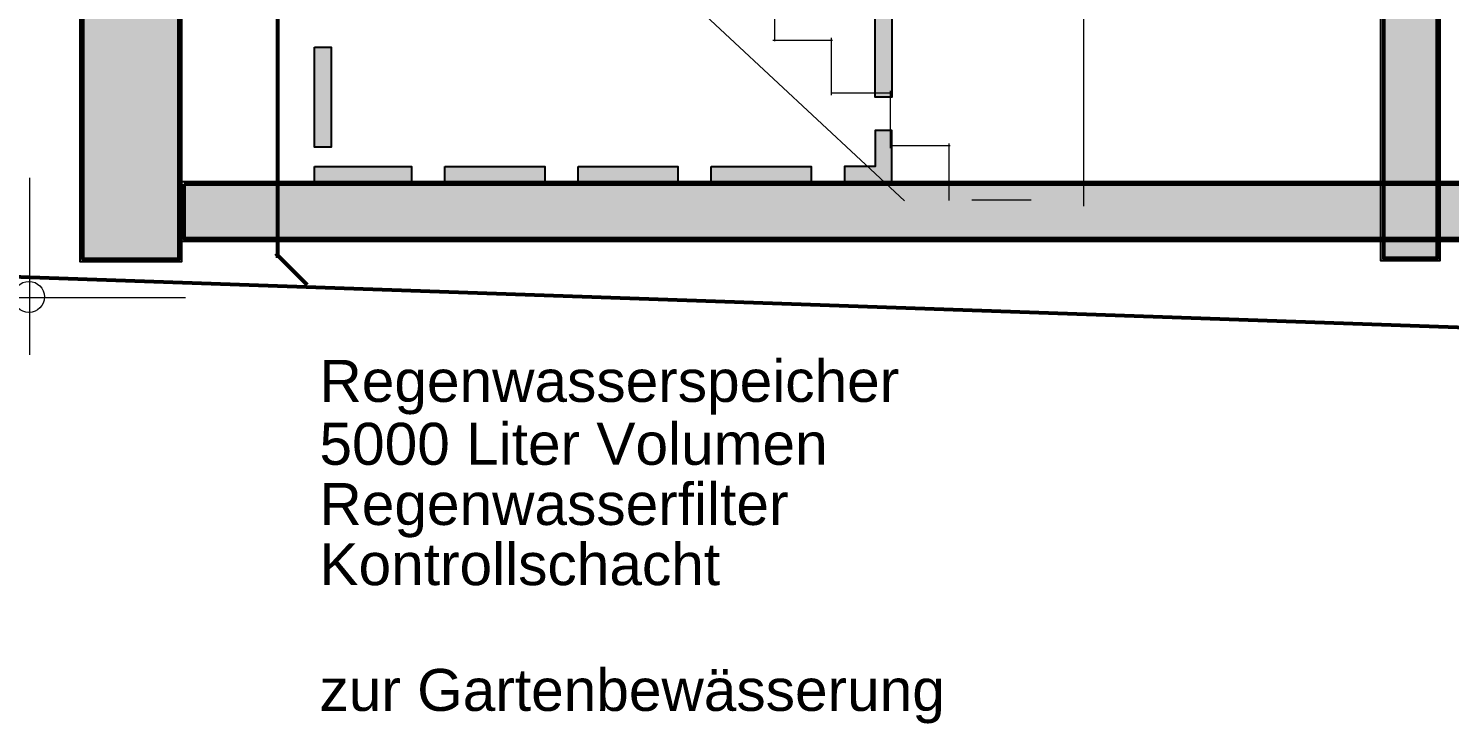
# Model space of a CAD drawing. Header units: millimetres. Extents: x 6 to 41668, y 1529 to 28527.
# Drawn here: x 18826 to 24849, y 4104 to 7049 of the extents above; entities that cross this region are included whole.
import ezdxf

# ---------------------------------------------------------------- set-up
doc = ezdxf.new("R2010")
doc.units = ezdxf.units.MM
doc.header["$LTSCALE"] = 50
doc.linetypes.add('PDF_112-9_84-7_0-0_0-0', pattern=[197.6, 112.9, -84.7, 0, 0])
for name, color, linetype in [('00_Wand_Bestand', 7, 'Continuous'), ('05_Linien_stark', 7, 'Continuous'), ('06_Linien_fein', 3, 'Continuous'), ('07_Bemassung', 6, 'Continuous'), ('10_Text', 7, 'Continuous')]:
    doc.layers.add(name, color=color, linetype=linetype)
doc.styles.add('PLAN', font='arial.ttf')

msp = doc.modelspace()

# ---------------------------------------------------------------- hatches: boundary and pattern name
at = {"layer": '00_Wand_Bestand'}
for points in [[(19044.8, 16687.1), (19474.7, 16687.1), (19474.7, 6059.4), (19044.8, 6059.4)], [(24557.8, 8365.1), (24807.8, 8365.1), (24807.8, 6063.3), (24557.8, 6063.3)], [(22413.7, 7180.1), (22484.2, 7180.1), (22484.2, 6756.8), (22413.7, 6756.8)], [(20038, 6969.1), (20108.6, 6969.1), (20108.6, 6545.8), (20038, 6545.8)], [(22484.2, 6392.7), (22484.2, 6615.7), (22413.7, 6615.7), (22413.7, 6463.2), (22283.8, 6463.2), (22283.8, 6392.7)], [(20038, 6463.2), (20449.4, 6463.2), (20449.4, 6392.7), (20038, 6392.7)], [(20590.5, 6463.2), (21013.8, 6463.2), (21013.8, 6392.7), (20590.5, 6392.7)], [(21155, 6463.2), (21578.3, 6463.2), (21578.3, 6392.7), (21155, 6392.7)], [(21719.4, 6463.2), (22142.7, 6463.2), (22142.7, 6392.7), (21719.4, 6392.7)], [(19473.8, 6400.4), (28965.8, 6400.4), (28965.8, 6146.5), (19473.8, 6146.5)]]:
    msp.add_hatch(color=7, dxfattribs=at).paths.add_polyline_path(points)

# ---------------------------------------------------------------- linework, layer by layer
for points in [[(19044.8, 16687.1), (19474.7, 16687.1), (19474.7, 6059.4), (19044.8, 6059.4)], [(24557.8, 8365.1), (24807.8, 8365.1), (24807.8, 6063.3), (24557.8, 6063.3)], [(22413.7, 7180.1), (22484.2, 7180.1), (22484.2, 6756.8), (22413.7, 6756.8)], [(20038, 6969.1), (20108.6, 6969.1), (20108.6, 6545.8), (20038, 6545.8)], [(22484.2, 6392.7), (22484.2, 6615.7), (22413.7, 6615.7), (22413.7, 6463.2), (22283.8, 6463.2), (22283.8, 6392.7)], [(20038, 6463.2), (20449.4, 6463.2), (20449.4, 6392.7), (20038, 6392.7)], [(20590.5, 6463.2), (21013.8, 6463.2), (21013.8, 6392.7), (20590.5, 6392.7)], [(21155, 6463.2), (21578.3, 6463.2), (21578.3, 6392.7), (21155, 6392.7)], [(21719.4, 6463.2), (22142.7, 6463.2), (22142.7, 6392.7), (21719.4, 6392.7)], [(19473.8, 6400.4), (28965.8, 6400.4), (28965.8, 6146.5), (19473.8, 6146.5)]]:
    msp.add_lwpolyline(points, close=True, dxfattribs=at)
at = {"layer": '05_Linien_stark', "lineweight": 15}
msp.add_line((18829.7, 6415.7), (18829.7, 5665.2), dxfattribs=at)
at = {"layer": '05_Linien_stark', "lineweight": 53}
for p, q in [((20007.2, 5961.9), (19874.3, 6094.9)), ((35370.6, 5415.8), (17626.1, 6035.4))]:
    msp.add_line(p, q, dxfattribs=at)
at = {"layer": '05_Linien_stark', "lineweight": 50}
for points in [[(19056.3, 16675.7), (19463.2, 16675.7), (19463.2, 6070.8), (19056.3, 6070.8)], [(24569.3, 8353.7), (24796.4, 8353.7), (24796.4, 6074.8), (24569.3, 6074.8)], [(19485.3, 6388.9), (28954.3, 6388.9), (28954.3, 6158), (19485.3, 6158)]]:
    msp.add_lwpolyline(points, close=True, dxfattribs=at)
at = {"layer": '06_Linien_fein', "linetype": 'PDF_112-9_84-7_0-0_0-0', "lineweight": 15}
for p, q in [((20112.8, 8580), (22538.7, 6317.8)), ((21987.2, 7236.1), (21987.2, 6994.1)), ((21981, 6999.5), (22233, 6999.5)), ((22227.2, 7008.8), (22227.2, 6765.9)), ((22230.2, 6775.5), (22482.2, 6775.5)), ((22477.2, 6784), (22477.2, 6542)), ((22480.2, 6552), (22732.2, 6552)), ((22726.4, 6561.3), (22726.4, 6319.3)), ((22823.3, 6323), (23075.2, 6323))]:
    msp.add_line(p, q, dxfattribs=at)
at = {"layer": '06_Linien_fein', "lineweight": 9}
msp.add_line((23298.9, 6295.6), (23298.9, 8477.1), dxfattribs=at)
at = {"layer": '07_Bemassung', "lineweight": 53}
msp.add_line((19881.5, 21350.3), (19881.5, 6076.8), dxfattribs=at)
at = {"layer": '07_Bemassung', "lineweight": 15}
msp.add_line((5222.5, 5908.9), (19491.5, 5908.9), dxfattribs=at)
at = {"layer": '07_Bemassung', "lineweight": 18}
msp.add_circle((18828, 5910.9), 65.8, dxfattribs=at)

# ---------------------------------------------------------------- texts
at = {"layer": '10_Text', "style": 'PLAN'}
for s, p in [('Regenwasserspeicher', (20059.1, 5466.3)), ('5000 Liter Volumen', (20059.1, 5199.9)), ('Regenwasserfilter', (20059.1, 4944.9)), ('Kontrollschacht', (20059.1, 4689.9)), ('zur Gartenbewässerung', (20059.1, 4157.2))]:
    msp.add_text(s, height=177.8, dxfattribs=at).set_placement(p)

doc.saveas('drawing.dxf')
